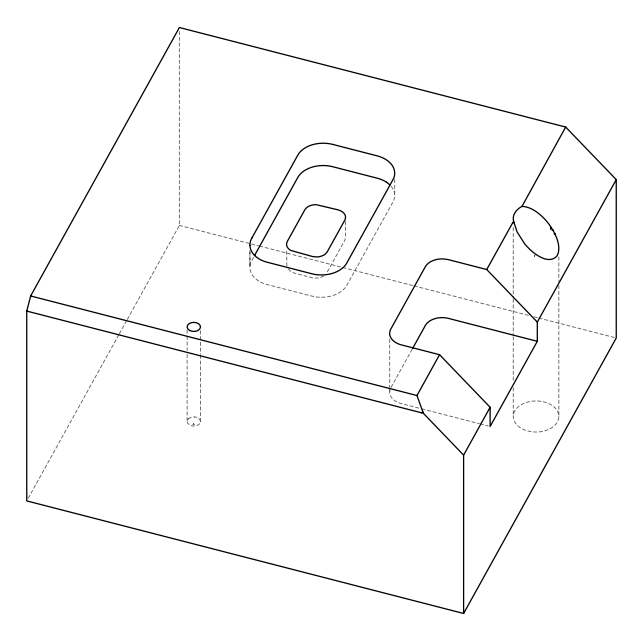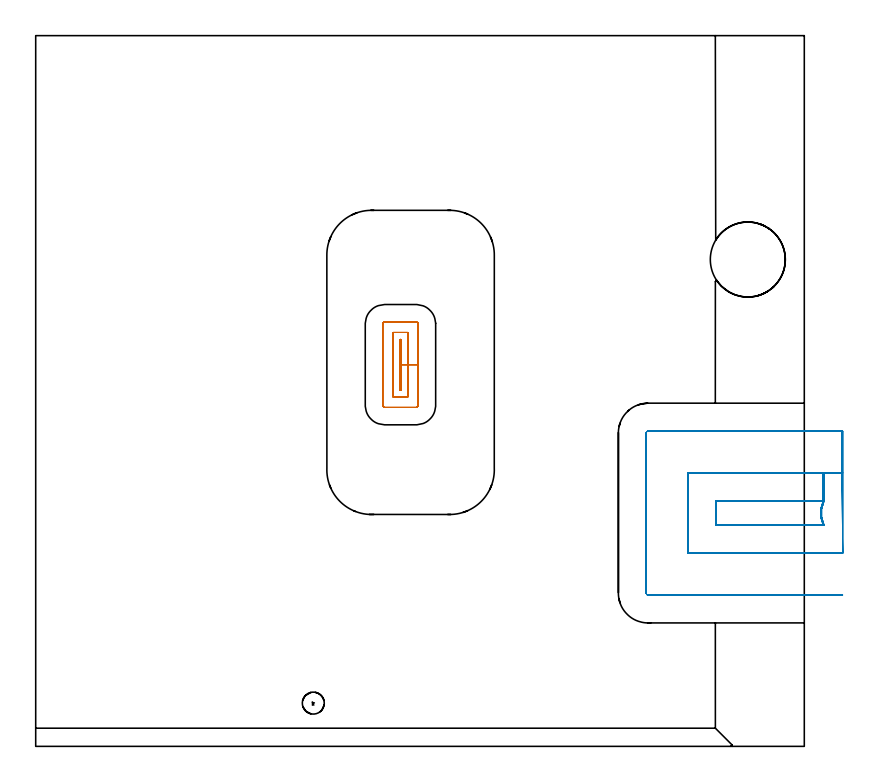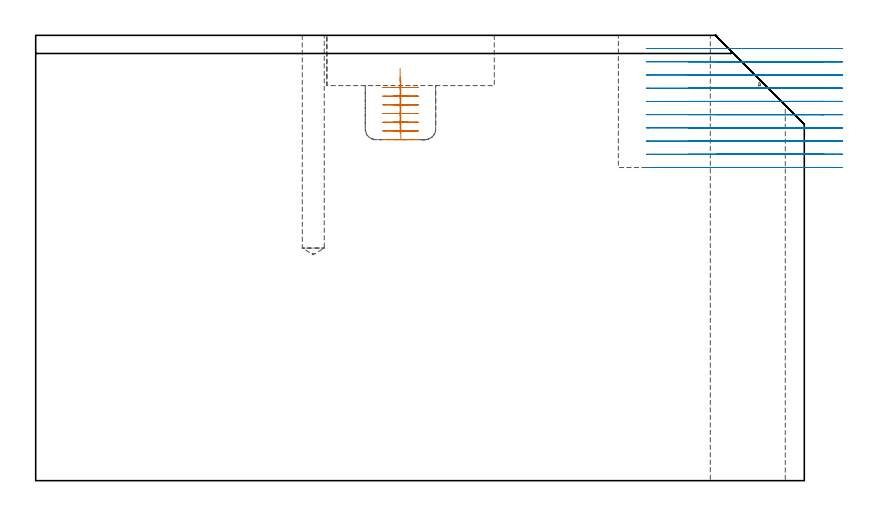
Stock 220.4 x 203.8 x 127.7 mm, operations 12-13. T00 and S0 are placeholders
(PLAN: 13 operations, 9 tool changes, 29.2 min)
(1 SPOT_DRILL | STEP1HOLE | NXT0321_9005460120000 | 0.05 min | 183 mm3)
(2 SPOT_DRILL_1 | STEP1POCKET | NXT0321_9005460120000 | 0.03 min | 0 mm3)
(3 DRILL_BLIND_HOLE_INTO_CENTER | STEP1HOLE | UGT0301_180 | 0.04 min | 129 mm3)
(4 GUN_DRILL_THROUGH_HOLE | STEP1HOLE | UGT0307_001 | 0.57 min | 2347 mm3)
(5 SPADE_DRILL_TO_ENLARGE_THROUGH_HOLE | STEP1HOLE | UGT0306_004 | 0.54 min | 15601 mm3)
(6 DRILL_TO_ENLARGE_THROUGH_HOLE | STEP1HOLE | UGT0301_052 | 0.55 min | 28079 mm3)
(7 DRILL_BLIND_HOLE_INTO_CENTER_1 | STEP1POCKET | UGT0301_458 | 0.26 min | 1916 mm3)
(8 AREA_MILL | FG_CHAMFER_SURFACE | UGT0205_001 | 2.99 min | 14219 mm3)
(9 AREA_MILL_1 | FG_CHAMFER_SURFACE_1 | UGT0205_001 | 3.35 min | 2660 mm3)
(10 AREA_MILL_2 | FG_CHAMFER_SURFACE_2 | UGT0205_001 | 7.81 min | 33599 mm3)
(11 MILL_RECTANGULAR_POCKET | POCKET_RECTANGULAR_STRAIGHT | UGT0201_109 | Follow Part, ap 6.35, ae 75% | 1.39 min | 58256 mm3)
(12 MILL_RECTANGULAR_POCKET_1 | POCKET_RECTANGULAR_STRAIGHT_1 | UGT0201_089 | Follow Part, ap 2.5, ae 75% | 2.69 min | 10187 mm3)
(13 MILL_SLOT | SLOT_PARTIAL_RECTANGULAR | NXT0201_012 | Follow Part, ap 4, ae 75% | 8.93 min | 120674 mm3)
(TOOL NXT0321_9005460120000 | NC Spot Drill, 142deg, 12mm, Carbide, Uncoated | D12 PA142 FL30 Z2)
(TOOL UGT0301_180 | Twist Drill 5.7 mm | D5.7 PA118 FL55 Z2)
(TOOL UGT0307_001 | Gun Drill 5 mm | D5 PA130 FL24 Z1)
(TOOL UGT0306_004 | Spade Drill 13.5mm | D13.5 PA132 FL10 Z2)
(TOOL UGT0301_052 | Twist Drill 21.5 mm | D21.5 PA118 FL150 Z2)
(TOOL UGT0301_458 | Carbide Drill 6.3 mm | D6.3 PA118 FL63 Z2)
(TOOL UGT0205_001 | Chamfer Mill 20 x 3 x 45 deg. | D20 FL50 Z2)
(TOOL UGT0201_109 | End Mill 25.4 mm | D25.4 FL25 Z2)
(TOOL UGT0201_089 | End mill 10 mm | D10 R3 FL22 Z4)
(TOOL NXT0201_012 | ENDMILL 16mm [2P460-1600-NA 1630] | D16 FL38 Z6)
(OP 12 MILL_RECTANGULAR_POCKET_1)
G17 G21 G94 G90
T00 M6
G54
G17 G0 G90 X104.5 Y115.245 S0 M3
G43 Z137.7 H0
Z118.242
G94 G1 Y102.2 Z114.746 F250.
X104.7 Z114.693
Y109.45 Z112.75
Y116.7 F500.
X104.5
Y102.2
X104.7
Y109.45
X106.7
Y118.7
X102.5
Y100.2
X106.7
Y109.45
X109.7
Y121.1
G3 X109.1 Y121.7 R0.6
G1 X100.1
G3 X99.5 Y121.1 R0.6
G1 Y97.8
G3 X100.1 Y97.2 R0.6
G1 X109.1
G3 X109.7 Y97.8 R0.6
G1 Y109.45
Y110.45
G0 X104.5 Y115.245 Z115.75
G1 Y102.2 Z112.255 F250.
X104.7 Z112.201
Y109.45 Z110.258
Y116.7 F500.
X104.5
Y102.2
X104.7
Y109.45
X106.7
Y118.7
X102.5
Y100.2
X106.7
Y109.45
X109.7
Y121.1
G3 X109.1 Y121.7 R0.6
G1 X100.1
G3 X99.5 Y121.1 R0.6
G1 Y97.8
G3 X100.1 Y97.2 R0.6
G1 X109.1
G3 X109.7 Y97.8 R0.6
G1 Y109.45
Y110.45
G0 X104.5 Y115.245 Z113.258
G1 Y102.2 Z109.763 F250.
X104.7 Z109.709
Y109.45 Z107.767
Y116.7 F500.
X104.5
Y102.2
X104.7
Y109.45
X106.7
Y118.7
X102.5
Y100.2
X106.7
Y109.45
X109.7
Y121.1
G3 X109.1 Y121.7 R0.6
G1 X100.1
G3 X99.5 Y121.1 R0.6
G1 Y97.8
G3 X100.1 Y97.2 R0.6
G1 X109.1
G3 X109.7 Y97.8 R0.6
G1 Y109.45
Y110.45
G0 X104.5 Y115.245 Z110.767
G1 Y102.2 Z107.271 F250.
X104.7 Z107.218
Y109.45 Z105.275
Y116.7 F500.
X104.5
Y102.2
X104.7
Y109.45
X106.7
Y118.7
X102.5
Y100.2
X106.7
Y109.45
X109.7
Y121.1
G3 X109.1 Y121.7 R0.6
G1 X100.1
G3 X99.5 Y121.1 R0.6
G1 Y97.8
G3 X100.1 Y97.2 R0.6
G1 X109.1
G3 X109.7 Y97.8 R0.6
G1 Y109.45
Y110.45
G0 X104.5 Y115.245 Z108.275
G1 Y102.2 Z104.78 F250.
X104.7 Z104.726
Y109.45 Z102.783
Y116.7 F500.
X104.5
Y102.2
X104.7
Y109.45
X106.7
Y118.7
X102.5
Y100.2
X106.7
Y109.45
X109.7
Y121.1
G3 X109.1 Y121.7 R0.6
G1 X100.1
G3 X99.5 Y121.1 R0.6
G1 Y97.8
G3 X100.1 Y97.2 R0.6
G1 X109.1
G3 X109.7 Y97.8 R0.6
G1 Y109.45
Y110.45
G0 X104.5 Y115.245 Z105.783
G1 Y102.2 Z102.288 F250.
X104.7 Z102.234
Y109.45 Z100.292
Y116.7 F500.
X104.5
Y102.2
X104.7
Y109.45
X106.7
Y118.7
X102.5
Y100.2
X106.7
Y109.45
X109.7
Y121.1
G3 X109.1 Y121.7 R0.6
G1 X100.1
G3 X99.5 Y121.1 R0.6
G1 Y97.8
G3 X100.1 Y97.2 R0.6
G1 X109.1
G3 X109.7 Y97.8 R0.6
G1 Y109.45
Y110.45
G0 X104.5 Y115.245 Z103.292
G1 Y102.2 Z99.796 F250.
X104.7 Z99.743
Y109.45 Z97.8
Y116.7 F500.
X104.5
Y102.2
X104.7
Y109.45
X106.7
Y118.7
X102.5
Y100.2
X106.7
Y109.45
X109.7
Y121.1
G3 X109.1 Y121.7 R0.6
G1 X100.1
G3 X99.5 Y121.1 R0.6
G1 Y97.8
G3 X100.1 Y97.2 R0.6
G1 X109.1
G3 X109.7 Y97.8 R0.6
G1 Y109.45
Y110.45
G0 Z137.7
M5
M2
(OP 13 MILL_SLOT)
G17 G21 G94 G90
T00 M6
G54
G17 G0 G90 X231.399 Y78.466 S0 M3
G43 Z137.7 H1
Z123.91
G94 G1 X228.4 Y78.403 F250.
G2 X228.146 Y78.4 R12. F500.
G1 X225.826
Y70.4
G3 X225.826 Y63.4 R8.
G1 X195.1
Y70.4
X225.826
Y78.4
X187.1
Y55.4
X228.146
G2 X228.4 Y55.397 R12.
G1 X231.399 Y55.334 F250.
X231.146 Y90.4
X228.146
X175.6 F500.
G3 X175.1 Y89.9 R0.5
G1 Y43.9
G3 X175.6 Y43.4 R0.5
G1 X228.146
X231.146 F250.
G0 X231.399 Y78.466 Z120.12
G1 X228.4 Y78.403
G2 X228.146 Y78.4 R12. F500.
G1 X225.826
Y70.4
G3 X225.826 Y63.4 R8.
G1 X195.1
Y70.4
X225.826
Y78.4
X187.1
Y55.4
X228.146
G2 X228.4 Y55.397 R12.
G1 X231.399 Y55.334 F250.
X231.146 Y90.4
X228.146
X175.6 F500.
G3 X175.1 Y89.9 R0.5
G1 Y43.9
G3 X175.6 Y43.4 R0.5
G1 X228.146
X231.146 F250.
G0 X231.399 Y78.466 Z116.33
G1 X228.4 Y78.403
G2 X228.146 Y78.4 R12. F500.
G1 X225.826
Y70.4
G3 X225.826 Y63.4 R8.
G1 X195.1
Y70.4
X225.826
Y78.4
X187.1
Y55.4
X228.146
G2 X228.4 Y55.397 R12.
G1 X231.399 Y55.334 F250.
X231.146 Y90.4
X228.146
X175.6 F500.
G3 X175.1 Y89.9 R0.5
G1 Y43.9
G3 X175.6 Y43.4 R0.5
G1 X228.146
X231.146 F250.
G0 X231.399 Y78.466 Z112.54
G1 X228.4 Y78.403
G2 X228.146 Y78.4 R12. F500.
G1 X225.826
Y70.4
G3 X225.826 Y63.4 R8.
G1 X195.1
Y70.4
X225.826
Y78.4
X187.1
Y55.4
X228.146
G2 X228.4 Y55.397 R12.
G1 X231.399 Y55.334 F250.
X231.146 Y90.4
X228.146
X175.6 F500.
G3 X175.1 Y89.9 R0.5
G1 Y43.9
G3 X175.6 Y43.4 R0.5
G1 X228.146
X231.146 F250.
G0 X231.4 Y78.4 Z108.75
G1 X228.4
X226.08 F500.
Y70.4
G3 X226.08 Y63.4 R8.
G1 X195.1
Y70.4
X226.08
Y78.4
X187.1
Y55.4
X228.4
X231.4 F250.
Y90.4
X228.4
X175.6 F500.
G3 X175.1 Y89.9 R0.5
G1 Y43.9
G3 X175.6 Y43.4 R0.5
G1 X228.4
X231.4 F250.
G0 Y78.4 Z104.96
G1 X228.4
X226.08 F500.
Y70.4
G3 X226.08 Y63.4 R8.
G1 X195.1
Y70.4
X226.08
Y78.4
X187.1
Y55.4
X228.4
X231.4 F250.
Y90.4
X228.4
X175.6 F500.
G3 X175.1 Y89.9 R0.5
G1 Y43.9
G3 X175.6 Y43.4 R0.5
G1 X228.4
X231.4 F250.
G0 Y78.4 Z101.17
G1 X228.4
X226.08 F500.
Y70.4
G3 X226.08 Y63.4 R8.
G1 X195.1
Y70.4
X226.08
Y78.4
X187.1
Y55.4
X228.4
X231.4 F250.
Y90.4
X228.4
X175.6 F500.
G3 X175.1 Y89.9 R0.5
G1 Y43.9
G3 X175.6 Y43.4 R0.5
G1 X228.4
X231.4 F250.
G0 Y78.4 Z97.38
G1 X228.4
X226.08 F500.
Y70.4
G3 X226.08 Y63.4 R8.
G1 X195.1
Y70.4
X226.08
Y78.4
X187.1
Y55.4
X228.4
X231.4 F250.
Y90.4
X228.4
X175.6 F500.
G3 X175.1 Y89.9 R0.5
G1 Y43.9
G3 X175.6 Y43.4 R0.5
G1 X228.4
X231.4 F250.
G0 Y78.4 Z93.59
G1 X228.4
X226.08 F500.
Y70.4
G3 X226.08 Y63.4 R8.
G1 X195.1
Y70.4
X226.08
Y78.4
X187.1
Y55.4
X228.4
X231.4 F250.
Y90.4
X228.4
X175.6 F500.
G3 X175.1 Y89.9 R0.5
G1 Y43.9
G3 X175.6 Y43.4 R0.5
G1 X228.4
X231.4 F250.
G0 Y78.4 Z89.8
G1 X228.4
X226.08 F500.
Y70.4
G3 X226.08 Y63.4 R8.
G1 X195.1
Y70.4
X226.08
Y78.4
X187.1
Y55.4
X228.4
X231.4 F250.
Y90.4
X228.4
X175.6 F500.
G3 X175.1 Y89.9 R0.5
G1 Y43.9
G3 X175.6 Y43.4 R0.5
G1 X228.4
X231.4 F250.
G0 Z137.7
M5
M2
